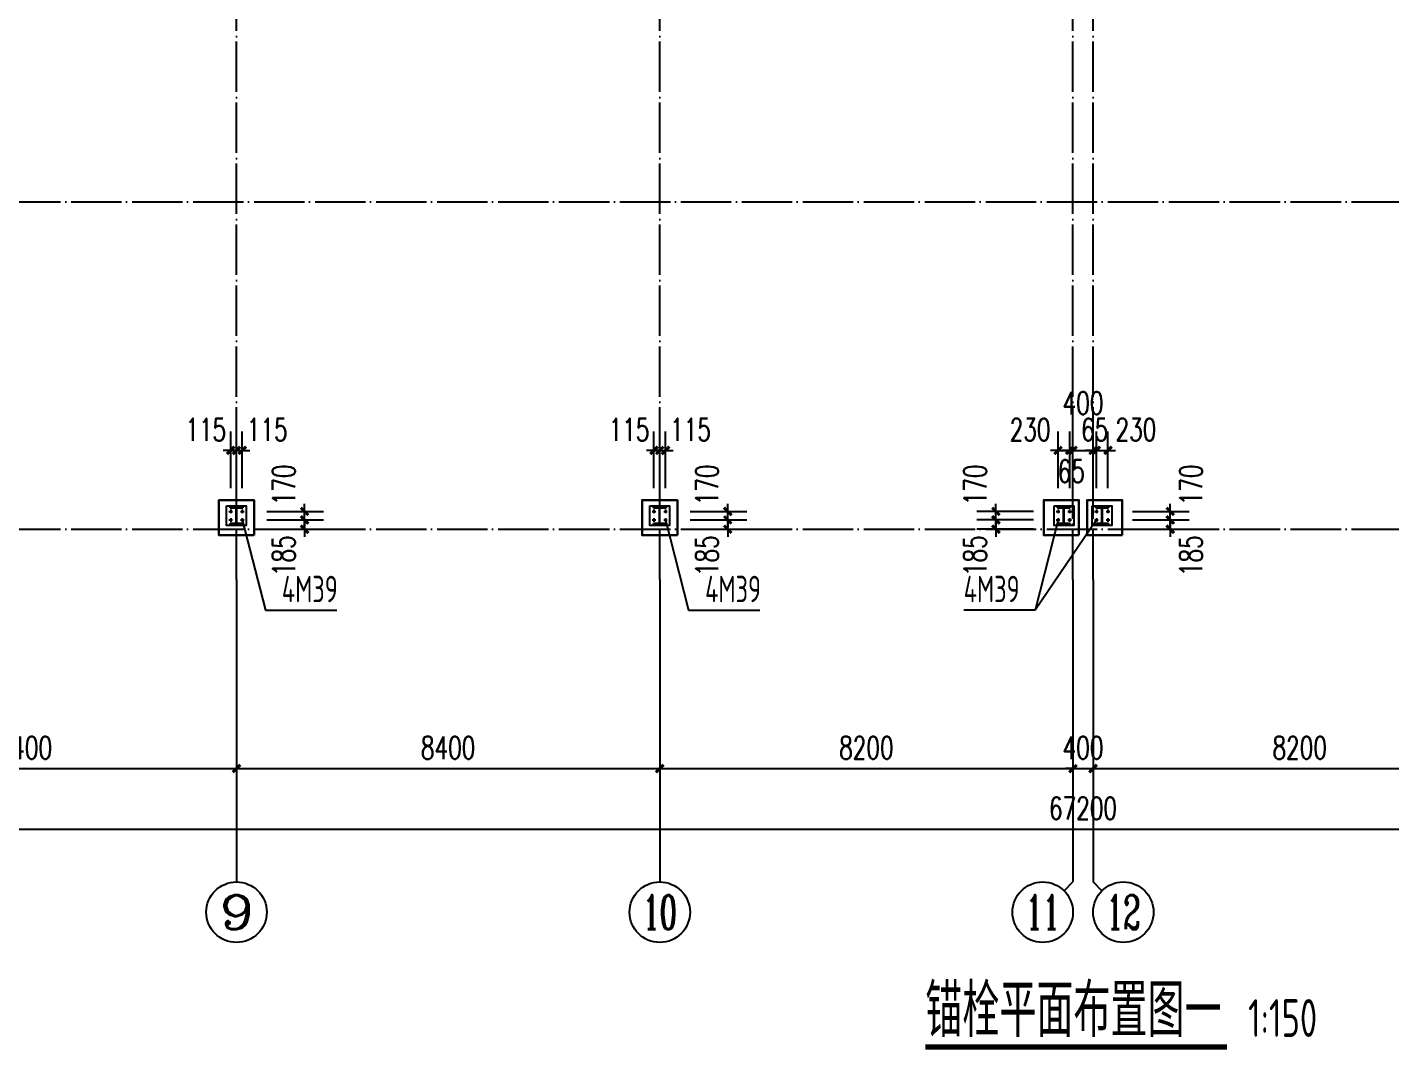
# Model space of a CAD drawing. Extents: x 712773 to 1022356, y -298958 to 209542.
# Drawn here: x 762770 to 789830, y -30546 to -10254 of the extents above; entities that cross this region are included whole.
import ezdxf
from ezdxf.enums import TextEntityAlignment as Align

# ---------------------------------------------------------------- set-up
doc = ezdxf.new("R2010")
doc.units = 0
doc.header["$LTSCALE"] = 500
doc.header["$MEASUREMENT"] = 0
doc.linetypes.add('DOTE', pattern=[2.42, 2, -0.2, 0.02, -0.2])
doc.layers.get('0').update_dxf_attribs({"linetype": 'CONTINUOUS'})
doc.layers.get('DEFPOINTS').update_dxf_attribs({"linetype": 'CONTINUOUS'})
doc.layers.add('0S-柱-线', color=50, linetype='CONTINUOUS', lineweight=30)
doc.layers.add('10', color=7, linetype='CONTINUOUS', lineweight=18)
for name, color, linetype in [('AXIS', 3, 'CONTINUOUS'), ('AXIS_TEXT', 7, 'CONTINUOUS'), ('DIM_LEAD', 3, 'CONTINUOUS'), ('DIM_SYMB', 3, 'CONTINUOUS'), ('DOTE', 1, 'DOTE'), ('PUB_DIM', 3, 'CONTINUOUS'), ('PUB_TEXT', 7, 'CONTINUOUS'), ('梁柱', 4, 'CONTINUOUS')]:
    doc.layers.add(name, color=color, linetype=linetype)
doc.styles.add('_TCH_AXIS', font='COMPLEX', dxfattribs={"bigfont": 'GBCBIG'})
doc.styles.add('_TCH_DIM_T3', font='SIMPLEX', dxfattribs={"width": 0.705882, "bigfont": 'GBCBIG'})
doc.styles.add('COMPLEX', font='COMPLEX')
doc.styles.add('TSSD_Rein', font='tssdeng.shx', dxfattribs={"width": 0.7, "bigfont": 'hztxt.shx'})
doc.dimstyles.new('_TCH_ARCH&&150', dxfattribs={"dimtxt": 446.25, "dimasz": 150, "dimexe": 375, "dimexo": 450, "dimgap": 189.375, "dimtad": 1, "dimdec": 0, "dimzin": 0, "dimdsep": 46, "dimtxsty": '_TCH_DIM_T3', "dimblk": 'ARCHTICK', "dimcen": 0.09, "dimclrt": 7, "dimazin": 2, "dimtfac": 1, "dimtdec": 0, "dimtix": 1, "dimtmove": 2, "dimatfit": 3, "dimfxl": 0, "dimtolj": 1, "dimtzin": 0, "dimarcsym": 0})

# ---------------------------------------------------------------- blocks, each defined once
blk = doc.blocks.new('esrghhbgsehbgrth')
for p, q in [((751999, -20408), (752069, -20408)), ((752034, -20373), (752034, -20443)), ((752034, -20543), (752034, -20613)), ((752229, -20408), (752299, -20408)), ((752264, -20373), (752264, -20443)), ((752264, -20543), (752264, -20613)), ((751999, -20578), (752069, -20578)), ((752229, -20578), (752299, -20578))]:
    blk.add_line(p, q)
blk.add_lwpolyline([(751954, -20298), (752344, -20298), (752344, -20688), (751954, -20688)], close=True)
at = {"layer": '10', "color": 1}
for centre in [(752034, -20408), (752264, -20408), (752034, -20578), (752264, -20578)]:
    blk.add_circle(centre, 13, dxfattribs=at)
at = {"layer": '梁柱'}
for p, q in [((752024, -20323), (752274, -20323)), ((752024, -20337), (752024, -20323)), ((752024, -20337), (752274, -20337)), ((752145, -20649), (752145, -20337)), ((752154, -20649), (752154, -20337)), ((752274, -20323), (752274, -20337)), ((752274, -20649), (752024, -20649)), ((752024, -20663), (752024, -20649)), ((752274, -20663), (752024, -20663)), ((752274, -20649), (752274, -20663))]:
    blk.add_line(p, q, dxfattribs=at)
blk = doc.blocks.new('_ArchTick')
at = {"color": 0, "linetype": 'ByBlock', "const_width": 0.4}
blk.add_lwpolyline([(-0.5, -0.5), (0.5, 0.5)], dxfattribs=at)
blk = doc.blocks.new('*D289')
at = {"layer": 'AXIS', "color": 0, "lineweight": -2, "transparency": 16777216}
for p, q in [((750123, -21667), (750123, -26542)), ((817323, -21667), (817323, -26542)), ((750123, -26167), (817323, -26167))]:
    blk.add_line(p, q, dxfattribs=at)
at = {"layer": 'DEFPOINTS', "color": 0, "transparency": 16777216}
for p in [(750123, -21217), (817323, -21217), (817323, -26167)]:
    blk.add_point(p, dxfattribs=at)
at = {"layer": 'AXIS', "color": 0, "lineweight": -2, "transparency": 16777216, "xscale": 150, "yscale": 150, "zscale": 150, "rotation": 180}
blk.add_blockref('_ArchTick', (750123, -26167), dxfattribs=at)
at = {"layer": 'AXIS', "color": 0, "lineweight": -2, "transparency": 16777216, "xscale": 150, "yscale": 150, "zscale": 150}
blk.add_blockref('_ArchTick', (817323, -26167), dxfattribs=at)
at = {"layer": 'AXIS', "color": 7, "transparency": 16777216, "insert": (783723, -25754), "char_height": 446.2, "attachment_point": 5, "style": '_TCH_DIM_T3'}
blk.add_mtext('\\A1;67200', dxfattribs=at)
blk = doc.blocks.new('*D291')
at = {"layer": 'AXIS', "color": 0, "lineweight": -2, "transparency": 16777216}
for p, q in [((758523, -21667), (758523, -25342)), ((766923, -21667), (766923, -25342)), ((758523, -24967), (766923, -24967))]:
    blk.add_line(p, q, dxfattribs=at)
at = {"layer": 'DEFPOINTS', "color": 0, "transparency": 16777216}
for p in [(758523, -21217), (766923, -21217), (766923, -24967)]:
    blk.add_point(p, dxfattribs=at)
at = {"layer": 'AXIS', "color": 0, "lineweight": -2, "transparency": 16777216, "xscale": 150, "yscale": 150, "zscale": 150, "rotation": 180}
blk.add_blockref('_ArchTick', (758523, -24967), dxfattribs=at)
at = {"layer": 'AXIS', "color": 0, "lineweight": -2, "transparency": 16777216, "xscale": 150, "yscale": 150, "zscale": 150}
blk.add_blockref('_ArchTick', (766923, -24967), dxfattribs=at)
at = {"layer": 'AXIS', "color": 7, "transparency": 16777216, "insert": (762723, -24554), "char_height": 446.2, "attachment_point": 5, "style": '_TCH_DIM_T3'}
blk.add_mtext('\\A1;8400', dxfattribs=at)
blk = doc.blocks.new('*D292')
at = {"layer": 'AXIS', "color": 0, "lineweight": -2, "transparency": 16777216}
for p, q in [((766923, -21667), (766923, -25342)), ((775323, -21667), (775323, -25342)), ((766923, -24967), (775323, -24967))]:
    blk.add_line(p, q, dxfattribs=at)
at = {"layer": 'DEFPOINTS', "color": 0, "transparency": 16777216}
for p in [(766923, -21217), (775323, -21217), (775323, -24967)]:
    blk.add_point(p, dxfattribs=at)
at = {"layer": 'AXIS', "color": 0, "lineweight": -2, "transparency": 16777216, "xscale": 150, "yscale": 150, "zscale": 150, "rotation": 180}
blk.add_blockref('_ArchTick', (766923, -24967), dxfattribs=at)
at = {"layer": 'AXIS', "color": 0, "lineweight": -2, "transparency": 16777216, "xscale": 150, "yscale": 150, "zscale": 150}
blk.add_blockref('_ArchTick', (775323, -24967), dxfattribs=at)
at = {"layer": 'AXIS', "color": 7, "transparency": 16777216, "insert": (771123, -24554), "char_height": 446.2, "attachment_point": 5, "style": '_TCH_DIM_T3'}
blk.add_mtext('\\A1;8400', dxfattribs=at)
blk = doc.blocks.new('*D293')
at = {"layer": 'AXIS', "color": 0, "lineweight": -2, "transparency": 16777216}
for p, q in [((775323, -21667), (775323, -25342)), ((783523, -21667), (783523, -25342)), ((775323, -24967), (783523, -24967))]:
    blk.add_line(p, q, dxfattribs=at)
at = {"layer": 'DEFPOINTS', "color": 0, "transparency": 16777216}
for p in [(775323, -21217), (783523, -21217), (783523, -24967)]:
    blk.add_point(p, dxfattribs=at)
at = {"layer": 'AXIS', "color": 0, "lineweight": -2, "transparency": 16777216, "xscale": 150, "yscale": 150, "zscale": 150, "rotation": 180}
blk.add_blockref('_ArchTick', (775323, -24967), dxfattribs=at)
at = {"layer": 'AXIS', "color": 0, "lineweight": -2, "transparency": 16777216, "xscale": 150, "yscale": 150, "zscale": 150}
blk.add_blockref('_ArchTick', (783523, -24967), dxfattribs=at)
at = {"layer": 'AXIS', "color": 7, "transparency": 16777216, "insert": (779423, -24554), "char_height": 446.2, "attachment_point": 5, "style": '_TCH_DIM_T3'}
blk.add_mtext('\\A1;8200', dxfattribs=at)
blk = doc.blocks.new('*D294')
at = {"layer": 'AXIS', "color": 0, "lineweight": -2, "transparency": 16777216}
for p, q in [((783523, -21667), (783523, -25342)), ((783923, -21667), (783923, -25342)), ((783523, -24967), (783373, -24967)), ((783523, -24967), (783923, -24967)), ((783923, -24967), (784073, -24967))]:
    blk.add_line(p, q, dxfattribs=at)
at = {"layer": 'DEFPOINTS', "color": 0, "transparency": 16777216}
for p in [(783523, -21217), (783923, -21217), (783923, -24967)]:
    blk.add_point(p, dxfattribs=at)
at = {"layer": 'AXIS', "color": 0, "lineweight": -2, "transparency": 16777216, "xscale": 150, "yscale": 150, "zscale": 150}
blk.add_blockref('_ArchTick', (783523, -24967), dxfattribs=at)
at = {"layer": 'AXIS', "color": 0, "lineweight": -2, "transparency": 16777216, "xscale": 150, "yscale": 150, "zscale": 150, "rotation": 180}
blk.add_blockref('_ArchTick', (783923, -24967), dxfattribs=at)
at = {"layer": 'AXIS', "color": 7, "transparency": 16777216, "insert": (783723, -24554), "char_height": 446.2, "attachment_point": 5, "style": '_TCH_DIM_T3'}
blk.add_mtext('\\A1;400', dxfattribs=at)
blk = doc.blocks.new('*D295')
at = {"layer": 'AXIS', "color": 0, "lineweight": -2, "transparency": 16777216}
for p, q in [((783923, -21667), (783923, -25342)), ((792123, -21667), (792123, -25342)), ((783923, -24967), (792123, -24967))]:
    blk.add_line(p, q, dxfattribs=at)
at = {"layer": 'DEFPOINTS', "color": 0, "transparency": 16777216}
for p in [(783923, -21217), (792123, -21217), (792123, -24967)]:
    blk.add_point(p, dxfattribs=at)
at = {"layer": 'AXIS', "color": 0, "lineweight": -2, "transparency": 16777216, "xscale": 150, "yscale": 150, "zscale": 150, "rotation": 180}
blk.add_blockref('_ArchTick', (783923, -24967), dxfattribs=at)
at = {"layer": 'AXIS', "color": 0, "lineweight": -2, "transparency": 16777216, "xscale": 150, "yscale": 150, "zscale": 150}
blk.add_blockref('_ArchTick', (792123, -24967), dxfattribs=at)
at = {"layer": 'AXIS', "color": 7, "transparency": 16777216, "insert": (788023, -24554), "char_height": 446.2, "attachment_point": 5, "style": '_TCH_DIM_T3'}
blk.add_mtext('\\A1;8200', dxfattribs=at)
blk = doc.blocks.new('*D334')
at = {"layer": 'DEFPOINTS', "color": 0, "transparency": 16777216}
for p in [(767073, -19862), (768273, -19862), (767073, -20032)]:
    blk.add_point(p, dxfattribs=at)
at = {"layer": 'PUB_DIM', "color": 0, "lineweight": -2, "transparency": 16777216}
for p, q in [((768273, -19862), (768273, -19712)), ((767523, -19862), (768648, -19862)), ((768273, -20032), (768273, -19862)), ((767523, -20032), (768648, -20032)), ((768273, -20032), (768273, -20182))]:
    blk.add_line(p, q, dxfattribs=at)
at = {"layer": 'PUB_DIM', "color": 0, "lineweight": -2, "transparency": 16777216, "xscale": 150, "yscale": 150, "zscale": 150}
for p, rotation in [((768273, -19862), 270), ((768273, -20032), 90)]:
    blk.add_blockref('_ArchTick', p, dxfattribs=dict(at, rotation=rotation))
at = {"layer": 'PUB_DIM', "color": 7, "transparency": 16777216, "insert": (767861, -19337), "char_height": 446.2, "attachment_point": 5, "rotation": 90, "style": '_TCH_DIM_T3'}
blk.add_mtext('\\A1;170', dxfattribs=at)
blk = doc.blocks.new('*D335')
at = {"layer": 'DEFPOINTS', "color": 0, "transparency": 16777216}
for p in [(767073, -20032), (767073, -20217), (768273, -20032)]:
    blk.add_point(p, dxfattribs=at)
at = {"layer": 'PUB_DIM', "color": 0, "lineweight": -2, "transparency": 16777216}
for p, q in [((768273, -20032), (768273, -19882)), ((767523, -20032), (768648, -20032)), ((767523, -20217), (768648, -20217)), ((768273, -20217), (768273, -20032)), ((768273, -20217), (768273, -20367))]:
    blk.add_line(p, q, dxfattribs=at)
at = {"layer": 'PUB_DIM', "color": 0, "lineweight": -2, "transparency": 16777216, "xscale": 150, "yscale": 150, "zscale": 150}
for p, rotation in [((768273, -20032), 270), ((768273, -20217), 90)]:
    blk.add_blockref('_ArchTick', p, dxfattribs=dict(at, rotation=rotation))
at = {"layer": 'PUB_DIM', "color": 7, "transparency": 16777216, "insert": (767861, -20742), "char_height": 446.2, "attachment_point": 5, "rotation": 90, "style": '_TCH_DIM_T3'}
blk.add_mtext('\\A1;185', dxfattribs=at)
blk = doc.blocks.new('*D336')
at = {"layer": 'DEFPOINTS', "color": 0, "transparency": 16777216}
for p in [(775473, -19862), (776673, -19862), (775473, -20032)]:
    blk.add_point(p, dxfattribs=at)
at = {"layer": 'PUB_DIM', "color": 0, "lineweight": -2, "transparency": 16777216}
for p, q in [((776673, -19862), (776673, -19712)), ((775923, -19862), (777048, -19862)), ((776673, -20032), (776673, -19862)), ((775923, -20032), (777048, -20032)), ((776673, -20032), (776673, -20182))]:
    blk.add_line(p, q, dxfattribs=at)
at = {"layer": 'PUB_DIM', "color": 0, "lineweight": -2, "transparency": 16777216, "xscale": 150, "yscale": 150, "zscale": 150}
for p, rotation in [((776673, -19862), 270), ((776673, -20032), 90)]:
    blk.add_blockref('_ArchTick', p, dxfattribs=dict(at, rotation=rotation))
at = {"layer": 'PUB_DIM', "color": 7, "transparency": 16777216, "insert": (776261, -19337), "char_height": 446.2, "attachment_point": 5, "rotation": 90, "style": '_TCH_DIM_T3'}
blk.add_mtext('\\A1;170', dxfattribs=at)
blk = doc.blocks.new('*D337')
at = {"layer": 'DEFPOINTS', "color": 0, "transparency": 16777216}
for p in [(775473, -20032), (775473, -20217), (776673, -20032)]:
    blk.add_point(p, dxfattribs=at)
at = {"layer": 'PUB_DIM', "color": 0, "lineweight": -2, "transparency": 16777216}
for p, q in [((776673, -20032), (776673, -19882)), ((775923, -20032), (777048, -20032)), ((775923, -20217), (777048, -20217)), ((776673, -20217), (776673, -20032)), ((776673, -20217), (776673, -20367))]:
    blk.add_line(p, q, dxfattribs=at)
at = {"layer": 'PUB_DIM', "color": 0, "lineweight": -2, "transparency": 16777216, "xscale": 150, "yscale": 150, "zscale": 150}
for p, rotation in [((776673, -20032), 270), ((776673, -20217), 90)]:
    blk.add_blockref('_ArchTick', p, dxfattribs=dict(at, rotation=rotation))
at = {"layer": 'PUB_DIM', "color": 7, "transparency": 16777216, "insert": (776261, -20742), "char_height": 446.2, "attachment_point": 5, "rotation": 90, "style": '_TCH_DIM_T3'}
blk.add_mtext('\\A1;185', dxfattribs=at)
blk = doc.blocks.new('*D340')
at = {"layer": 'DEFPOINTS', "color": 0, "transparency": 16777216}
for p in [(766923, -18652), (766808, -19852), (766923, -19852)]:
    blk.add_point(p, dxfattribs=at)
at = {"layer": 'PUB_DIM', "color": 0, "lineweight": -2, "transparency": 16777216}
for p, q in [((766808, -19402), (766808, -18277)), ((766923, -19402), (766923, -18277)), ((766808, -18652), (766658, -18652)), ((766808, -18652), (766923, -18652)), ((766923, -18652), (767073, -18652))]:
    blk.add_line(p, q, dxfattribs=at)
at = {"layer": 'PUB_DIM', "color": 0, "lineweight": -2, "transparency": 16777216, "xscale": 150, "yscale": 150, "zscale": 150}
blk.add_blockref('_ArchTick', (766808, -18652), dxfattribs=at)
at = {"layer": 'PUB_DIM', "color": 0, "lineweight": -2, "transparency": 16777216, "xscale": 150, "yscale": 150, "zscale": 150, "rotation": 180}
blk.add_blockref('_ArchTick', (766923, -18652), dxfattribs=at)
at = {"layer": 'PUB_DIM', "color": 7, "transparency": 16777216, "insert": (766313, -18239), "char_height": 446.2, "attachment_point": 5, "style": '_TCH_DIM_T3'}
blk.add_mtext('\\A1;115', dxfattribs=at)
blk = doc.blocks.new('*D341')
at = {"layer": 'DEFPOINTS', "color": 0, "transparency": 16777216}
for p in [(767038, -18652), (766923, -19852), (767038, -19852)]:
    blk.add_point(p, dxfattribs=at)
at = {"layer": 'PUB_DIM', "color": 0, "lineweight": -2, "transparency": 16777216}
for p, q in [((766923, -19402), (766923, -18277)), ((767038, -19402), (767038, -18277)), ((766923, -18652), (766773, -18652)), ((766923, -18652), (767038, -18652)), ((767038, -18652), (767188, -18652))]:
    blk.add_line(p, q, dxfattribs=at)
at = {"layer": 'PUB_DIM', "color": 0, "lineweight": -2, "transparency": 16777216, "xscale": 150, "yscale": 150, "zscale": 150}
blk.add_blockref('_ArchTick', (766923, -18652), dxfattribs=at)
at = {"layer": 'PUB_DIM', "color": 0, "lineweight": -2, "transparency": 16777216, "xscale": 150, "yscale": 150, "zscale": 150, "rotation": 180}
blk.add_blockref('_ArchTick', (767038, -18652), dxfattribs=at)
at = {"layer": 'PUB_DIM', "color": 7, "transparency": 16777216, "insert": (767533, -18239), "char_height": 446.2, "attachment_point": 5, "style": '_TCH_DIM_T3'}
blk.add_mtext('\\A1;115', dxfattribs=at)
blk = doc.blocks.new('*D342')
at = {"layer": 'DEFPOINTS', "color": 0, "transparency": 16777216}
for p in [(775323, -18652), (775208, -19852), (775323, -19852)]:
    blk.add_point(p, dxfattribs=at)
at = {"layer": 'PUB_DIM', "color": 0, "lineweight": -2, "transparency": 16777216}
for p, q in [((775208, -19402), (775208, -18277)), ((775323, -19402), (775323, -18277)), ((775208, -18652), (775058, -18652)), ((775208, -18652), (775323, -18652)), ((775323, -18652), (775473, -18652))]:
    blk.add_line(p, q, dxfattribs=at)
at = {"layer": 'PUB_DIM', "color": 0, "lineweight": -2, "transparency": 16777216, "xscale": 150, "yscale": 150, "zscale": 150}
blk.add_blockref('_ArchTick', (775208, -18652), dxfattribs=at)
at = {"layer": 'PUB_DIM', "color": 0, "lineweight": -2, "transparency": 16777216, "xscale": 150, "yscale": 150, "zscale": 150, "rotation": 180}
blk.add_blockref('_ArchTick', (775323, -18652), dxfattribs=at)
at = {"layer": 'PUB_DIM', "color": 7, "transparency": 16777216, "insert": (774713, -18239), "char_height": 446.2, "attachment_point": 5, "style": '_TCH_DIM_T3'}
blk.add_mtext('\\A1;115', dxfattribs=at)
blk = doc.blocks.new('*D343')
at = {"layer": 'DEFPOINTS', "color": 0, "transparency": 16777216}
for p in [(775438, -18652), (775323, -19852), (775438, -19852)]:
    blk.add_point(p, dxfattribs=at)
at = {"layer": 'PUB_DIM', "color": 0, "lineweight": -2, "transparency": 16777216}
for p, q in [((775323, -19402), (775323, -18277)), ((775438, -19402), (775438, -18277)), ((775323, -18652), (775173, -18652)), ((775323, -18652), (775438, -18652)), ((775438, -18652), (775588, -18652))]:
    blk.add_line(p, q, dxfattribs=at)
at = {"layer": 'PUB_DIM', "color": 0, "lineweight": -2, "transparency": 16777216, "xscale": 150, "yscale": 150, "zscale": 150}
blk.add_blockref('_ArchTick', (775323, -18652), dxfattribs=at)
at = {"layer": 'PUB_DIM', "color": 0, "lineweight": -2, "transparency": 16777216, "xscale": 150, "yscale": 150, "zscale": 150, "rotation": 180}
blk.add_blockref('_ArchTick', (775438, -18652), dxfattribs=at)
at = {"layer": 'PUB_DIM', "color": 7, "transparency": 16777216, "insert": (775933, -18239), "char_height": 446.2, "attachment_point": 5, "style": '_TCH_DIM_T3'}
blk.add_mtext('\\A1;115', dxfattribs=at)
blk = doc.blocks.new('*D344')
at = {"layer": 'DEFPOINTS', "color": 0, "transparency": 16777216}
for p in [(781993, -19862), (783193, -19862), (783193, -20032)]:
    blk.add_point(p, dxfattribs=at)
at = {"layer": 'PUB_DIM', "color": 0, "lineweight": -2, "transparency": 16777216}
for p, q in [((781993, -19862), (781993, -19712)), ((782743, -19862), (781618, -19862)), ((781993, -20032), (781993, -19862)), ((782743, -20032), (781618, -20032)), ((781993, -20032), (781993, -20182))]:
    blk.add_line(p, q, dxfattribs=at)
at = {"layer": 'PUB_DIM', "color": 0, "lineweight": -2, "transparency": 16777216, "xscale": 150, "yscale": 150, "zscale": 150}
for p, rotation in [((781993, -19862), 270), ((781993, -20032), 90)]:
    blk.add_blockref('_ArchTick', p, dxfattribs=dict(at, rotation=rotation))
at = {"layer": 'PUB_DIM', "color": 7, "transparency": 16777216, "insert": (781581, -19337), "char_height": 446.2, "attachment_point": 5, "rotation": 90, "style": '_TCH_DIM_T3'}
blk.add_mtext('\\A1;170', dxfattribs=at)
blk = doc.blocks.new('*D345')
at = {"layer": 'DEFPOINTS', "color": 0, "transparency": 16777216}
for p in [(781993, -20032), (783193, -20032), (783193, -20217)]:
    blk.add_point(p, dxfattribs=at)
at = {"layer": 'PUB_DIM', "color": 0, "lineweight": -2, "transparency": 16777216}
for p, q in [((781993, -20032), (781993, -19882)), ((782743, -20032), (781618, -20032)), ((782743, -20217), (781618, -20217)), ((781993, -20217), (781993, -20032)), ((781993, -20217), (781993, -20367))]:
    blk.add_line(p, q, dxfattribs=at)
at = {"layer": 'PUB_DIM', "color": 0, "lineweight": -2, "transparency": 16777216, "xscale": 150, "yscale": 150, "zscale": 150}
for p, rotation in [((781993, -20032), 270), ((781993, -20217), 90)]:
    blk.add_blockref('_ArchTick', p, dxfattribs=dict(at, rotation=rotation))
at = {"layer": 'PUB_DIM', "color": 7, "transparency": 16777216, "insert": (781581, -20742), "char_height": 446.2, "attachment_point": 5, "rotation": 90, "style": '_TCH_DIM_T3'}
blk.add_mtext('\\A1;185', dxfattribs=at)
blk = doc.blocks.new('*D346')
at = {"layer": 'DEFPOINTS', "color": 0, "transparency": 16777216}
for p in [(784218, -18652), (783988, -19852), (784218, -19852)]:
    blk.add_point(p, dxfattribs=at)
at = {"layer": 'PUB_DIM', "color": 0, "lineweight": -2, "transparency": 16777216}
for p, q in [((783988, -19402), (783988, -18277)), ((784218, -19402), (784218, -18277)), ((783988, -18652), (783838, -18652)), ((783988, -18652), (784218, -18652)), ((784218, -18652), (784368, -18652))]:
    blk.add_line(p, q, dxfattribs=at)
at = {"layer": 'PUB_DIM', "color": 0, "lineweight": -2, "transparency": 16777216, "xscale": 150, "yscale": 150, "zscale": 150}
blk.add_blockref('_ArchTick', (783988, -18652), dxfattribs=at)
at = {"layer": 'PUB_DIM', "color": 0, "lineweight": -2, "transparency": 16777216, "xscale": 150, "yscale": 150, "zscale": 150, "rotation": 180}
blk.add_blockref('_ArchTick', (784218, -18652), dxfattribs=at)
at = {"layer": 'PUB_DIM', "color": 7, "transparency": 16777216, "insert": (784773, -18239), "char_height": 446.2, "attachment_point": 5, "style": '_TCH_DIM_T3'}
blk.add_mtext('\\A1;230', dxfattribs=at)
blk = doc.blocks.new('*D347')
at = {"layer": 'DEFPOINTS', "color": 0, "transparency": 16777216}
for p in [(783988, -18652), (783923, -19852), (783988, -19852)]:
    blk.add_point(p, dxfattribs=at)
at = {"layer": 'PUB_DIM', "color": 0, "lineweight": -2, "transparency": 16777216}
for p, q in [((783923, -19402), (783923, -18277)), ((783988, -19402), (783988, -18277)), ((783923, -18652), (783773, -18652)), ((783923, -18652), (783988, -18652)), ((783988, -18652), (784138, -18652))]:
    blk.add_line(p, q, dxfattribs=at)
at = {"layer": 'PUB_DIM', "color": 0, "lineweight": -2, "transparency": 16777216, "xscale": 150, "yscale": 150, "zscale": 150}
blk.add_blockref('_ArchTick', (783923, -18652), dxfattribs=at)
at = {"layer": 'PUB_DIM', "color": 0, "lineweight": -2, "transparency": 16777216, "xscale": 150, "yscale": 150, "zscale": 150, "rotation": 180}
blk.add_blockref('_ArchTick', (783988, -18652), dxfattribs=at)
at = {"layer": 'PUB_DIM', "color": 7, "transparency": 16777216, "insert": (783956, -18239), "char_height": 446.2, "attachment_point": 5, "style": '_TCH_DIM_T3'}
blk.add_mtext('\\A1;65', dxfattribs=at)
blk = doc.blocks.new('*D348')
at = {"layer": 'DEFPOINTS', "color": 0, "transparency": 16777216}
for p in [(783923, -18652), (783523, -19852), (783923, -19852)]:
    blk.add_point(p, dxfattribs=at)
at = {"layer": 'PUB_DIM', "color": 0, "lineweight": -2, "transparency": 16777216}
for p, q in [((783523, -19402), (783523, -18277)), ((783923, -19402), (783923, -18277)), ((783523, -18652), (783923, -18652))]:
    blk.add_line(p, q, dxfattribs=at)
at = {"layer": 'PUB_DIM', "color": 0, "lineweight": -2, "transparency": 16777216, "xscale": 150, "yscale": 150, "zscale": 150, "rotation": 180}
blk.add_blockref('_ArchTick', (783523, -18652), dxfattribs=at)
at = {"layer": 'PUB_DIM', "color": 0, "lineweight": -2, "transparency": 16777216, "xscale": 150, "yscale": 150, "zscale": 150}
blk.add_blockref('_ArchTick', (783923, -18652), dxfattribs=at)
at = {"layer": 'PUB_DIM', "color": 7, "transparency": 16777216, "insert": (783723, -17714), "char_height": 446.2, "attachment_point": 5, "style": '_TCH_DIM_T3'}
blk.add_mtext('\\A1;400', dxfattribs=at)
blk = doc.blocks.new('*D349')
at = {"layer": 'DEFPOINTS', "color": 0, "transparency": 16777216}
for p in [(783523, -18652), (783458, -19852), (783523, -19852)]:
    blk.add_point(p, dxfattribs=at)
at = {"layer": 'PUB_DIM', "color": 0, "lineweight": -2, "transparency": 16777216}
for p, q in [((783458, -19402), (783458, -18277)), ((783523, -19402), (783523, -18277)), ((783458, -18652), (783308, -18652)), ((783458, -18652), (783523, -18652)), ((783523, -18652), (783673, -18652))]:
    blk.add_line(p, q, dxfattribs=at)
at = {"layer": 'PUB_DIM', "color": 0, "lineweight": -2, "transparency": 16777216, "xscale": 150, "yscale": 150, "zscale": 150}
blk.add_blockref('_ArchTick', (783458, -18652), dxfattribs=at)
at = {"layer": 'PUB_DIM', "color": 0, "lineweight": -2, "transparency": 16777216, "xscale": 150, "yscale": 150, "zscale": 150, "rotation": 180}
blk.add_blockref('_ArchTick', (783523, -18652), dxfattribs=at)
at = {"layer": 'PUB_DIM', "color": 7, "transparency": 16777216, "insert": (783491, -19064), "char_height": 446.2, "attachment_point": 5, "style": '_TCH_DIM_T3'}
blk.add_mtext('\\A1;65', dxfattribs=at)
blk = doc.blocks.new('*D350')
at = {"layer": 'DEFPOINTS', "color": 0, "transparency": 16777216}
for p in [(783458, -18652), (783228, -19852), (783458, -19852)]:
    blk.add_point(p, dxfattribs=at)
at = {"layer": 'PUB_DIM', "color": 0, "lineweight": -2, "transparency": 16777216}
for p, q in [((783228, -19402), (783228, -18277)), ((783458, -19402), (783458, -18277)), ((783228, -18652), (783078, -18652)), ((783228, -18652), (783458, -18652)), ((783458, -18652), (783608, -18652))]:
    blk.add_line(p, q, dxfattribs=at)
at = {"layer": 'PUB_DIM', "color": 0, "lineweight": -2, "transparency": 16777216, "xscale": 150, "yscale": 150, "zscale": 150}
blk.add_blockref('_ArchTick', (783228, -18652), dxfattribs=at)
at = {"layer": 'PUB_DIM', "color": 0, "lineweight": -2, "transparency": 16777216, "xscale": 150, "yscale": 150, "zscale": 150, "rotation": 180}
blk.add_blockref('_ArchTick', (783458, -18652), dxfattribs=at)
at = {"layer": 'PUB_DIM', "color": 7, "transparency": 16777216, "insert": (782673, -18239), "char_height": 446.2, "attachment_point": 5, "style": '_TCH_DIM_T3'}
blk.add_mtext('\\A1;230', dxfattribs=at)
blk = doc.blocks.new('*D351')
at = {"layer": 'DEFPOINTS', "color": 0, "transparency": 16777216}
for p in [(784253, -19862), (785453, -19862), (784253, -20032)]:
    blk.add_point(p, dxfattribs=at)
at = {"layer": 'PUB_DIM', "color": 0, "lineweight": -2, "transparency": 16777216}
for p, q in [((785453, -19862), (785453, -19712)), ((784703, -19862), (785828, -19862)), ((785453, -20032), (785453, -19862)), ((784703, -20032), (785828, -20032)), ((785453, -20032), (785453, -20182))]:
    blk.add_line(p, q, dxfattribs=at)
at = {"layer": 'PUB_DIM', "color": 0, "lineweight": -2, "transparency": 16777216, "xscale": 150, "yscale": 150, "zscale": 150}
for p, rotation in [((785453, -19862), 270), ((785453, -20032), 90)]:
    blk.add_blockref('_ArchTick', p, dxfattribs=dict(at, rotation=rotation))
at = {"layer": 'PUB_DIM', "color": 7, "transparency": 16777216, "insert": (785866, -19337), "char_height": 446.2, "attachment_point": 5, "rotation": 90, "style": '_TCH_DIM_T3'}
blk.add_mtext('\\A1;170', dxfattribs=at)
blk = doc.blocks.new('*D352')
at = {"layer": 'DEFPOINTS', "color": 0, "transparency": 16777216}
for p in [(784253, -20032), (784253, -20217), (785453, -20032)]:
    blk.add_point(p, dxfattribs=at)
at = {"layer": 'PUB_DIM', "color": 0, "lineweight": -2, "transparency": 16777216}
for p, q in [((785453, -20032), (785453, -19882)), ((784703, -20032), (785828, -20032)), ((784703, -20217), (785828, -20217)), ((785453, -20217), (785453, -20032)), ((785453, -20217), (785453, -20367))]:
    blk.add_line(p, q, dxfattribs=at)
at = {"layer": 'PUB_DIM', "color": 0, "lineweight": -2, "transparency": 16777216, "xscale": 150, "yscale": 150, "zscale": 150}
for p, rotation in [((785453, -20032), 270), ((785453, -20217), 90)]:
    blk.add_blockref('_ArchTick', p, dxfattribs=dict(at, rotation=rotation))
at = {"layer": 'PUB_DIM', "color": 7, "transparency": 16777216, "insert": (785866, -20742), "char_height": 446.2, "attachment_point": 5, "rotation": 90, "style": '_TCH_DIM_T3'}
blk.add_mtext('\\A1;185', dxfattribs=at)
blk = doc.blocks.new('_AXISO')
blk.add_circle((0, 0), 0.5)
at = {"layer": 'AXIS_TEXT', "style": 'COMPLEX', "width": 1.302083}
blk.add_attdef('A', text='', height=0.56, dxfattribs=at).set_placement((-0.25, -0.28), (0.25, -0.28), align=Align.FIT)

msp = doc.modelspace()

# ---------------------------------------------------------------- linework, layer by layer
at = {"layer": '0S-柱-线'}
for points in [[(767273, -20336.8), (767273, -19636.8), (766573, -19636.8), (766573, -20336.8)], [(775673, -20336.8), (775673, -19636.8), (774973, -19636.8), (774973, -20336.8)], [(783643, -20336.8), (783643, -19636.8), (782943, -19636.8), (782943, -20336.8)], [(784503, -20336.8), (784503, -19636.8), (783803, -19636.8), (783803, -20336.8)]]:
    msp.add_lwpolyline(points, close=True, dxfattribs=at)
at = {"layer": 'AXIS'}
for p, q in [((766923, -21216.8), (766923, -27216.8)), ((775323, -21216.8), (775323, -27216.8)), ((783523, -21216.8), (783523, -27216.8)), ((783923, -21216.8), (783923, -27216.8)), ((783347.3, -27392.5), (783523, -27216.8)), ((784098.8, -27392.5), (783923, -27216.8))]:
    msp.add_line(p, q, dxfattribs=at)
at = {"layer": 'DIM_LEAD'}
for p, q in [((767038, -20031.8), (767495.8, -21822.7)), ((775438, -20031.8), (775895.8, -21822.7)), ((783228, -20031.8), (782770.2, -21822.7)), ((783988, -20031.8), (782770.2, -21822.7)), ((767495.8, -21822.7), (768911, -21822.7)), ((775895.8, -21822.7), (777311, -21822.7)), ((782770.2, -21822.7), (781355, -21822.7))]:
    msp.add_line(p, q, dxfattribs=at)
at = {"layer": 'DIM_SYMB', "const_width": 105}
msp.add_lwpolyline([(780592.8, -30493.7), (786578.6, -30493.7)], dxfattribs=at)
at = {"layer": 'DOTE'}
for p, q in [((766923, -21216.8), (766923, 19783.2)), ((775323, -21216.8), (775323, 19783.2)), ((783523, -21216.8), (783523, 19783.2)), ((783923, -21216.8), (783923, 19783.2)), ((749123, -13716.8), (818323, -13716.8)), ((749123, -20216.8), (818323, -20216.8))]:
    msp.add_line(p, q, dxfattribs=at)

# ---------------------------------------------------------------- block references
for p in [(14773.6, 546.2), (23173.6, 546.2), (31193.6, 546.2), (31953.6, 546.2)]:
    msp.add_blockref('esrghhbgsehbgrth', p)
at = {"layer": 'AXIS'}
ref = msp.add_blockref('_AXISO', (766923, -27816.8), dxfattribs=dict(at, xscale=1200, yscale=1200, zscale=1200))
ref.add_attrib('A', '9', dxfattribs={"layer": 'AXIS_TEXT', "height": 678.8, "style": '_TCH_AXIS', "width": 1.875}).set_placement((766583.6, -28156.2), (767262.4, -28156.2), align=Align.FIT)
ref = msp.add_blockref('_AXISO', (775323, -27816.8), dxfattribs=dict(at, xscale=1200, yscale=1200, zscale=1200))
ref.add_attrib('A', '10', dxfattribs={"layer": 'AXIS_TEXT', "height": 678.82, "style": '_TCH_AXIS', "width": 0.905172}).set_placement((774983.6, -28156.2), (775662.4, -28156.2), align=Align.FIT)
ref = msp.add_blockref('_AXISO', (782923, -27816.8), dxfattribs=dict(at, xscale=1200, yscale=1200, zscale=1200))
ref.add_attrib('A', '11', dxfattribs={"layer": 'AXIS_TEXT', "height": 678.82, "style": '_TCH_AXIS', "width": 1.09375}).set_placement((782583.6, -28156.2), (783262.4, -28156.2), align=Align.FIT)
ref = msp.add_blockref('_AXISO', (784523, -27816.8), dxfattribs=dict(at, xscale=1200, yscale=1200, zscale=1200))
ref.add_attrib('A', '12', dxfattribs={"layer": 'AXIS_TEXT', "height": 678.82, "style": '_TCH_AXIS', "width": 0.905172}).set_placement((784183.6, -28156.2), (784862.4, -28156.2), align=Align.FIT)

# ---------------------------------------------------------------- texts
at = {"layer": 'PUB_TEXT', "style": 'TSSD_Rein', "width": 0.7}
for s, height, p in [('4M39', 525, (767822.7, -21665.2)), ('4M39', 525, (776222.7, -21665.2)), ('4M39', 525, (781355, -21665.2)), ('锚栓平面布置图一', 1050, (780592.8, -30292)), ('1:150', 750, (786998.6, -30292))]:
    msp.add_text(s, height=height, dxfattribs=at).set_placement(p)

# ---------------------------------------------------------------- dimensions: what is measured, and where the dimension line sits
at = {"layer": 'AXIS'}
for p1, p2, distance, picture, middle in [((750123, -21216.8), (817323, -21216.8), -4950, '*D289', (783723, -25754.3)), ((758523, -21216.8), (766923, -21216.8), -3750, '*D291', (762723, -24554.3)), ((766923, -21216.8), (775323, -21216.8), -3750, '*D292', (771123, -24554.3)), ((775323, -21216.8), (783523, -21216.8), -3750, '*D293', (779423, -24554.3)), ((783523, -21216.8), (783923, -21216.8), -3750, '*D294', (783723, -24554.3)), ((783923, -21216.8), (792123, -21216.8), -3750, '*D295', (788023, -24554.3))]:
    dim = msp.add_aligned_dim(p1=p1, p2=p2, distance=distance, dimstyle='_TCH_ARCH&&150', dxfattribs=at)
    dim.commit()
    dim.dimension.update_dxf_attribs({"geometry": picture, "text_midpoint": middle})
at = {"layer": 'PUB_DIM'}
for base, p1, p2, angle, picture, middle in [((783923, -18651.8), (783523, -19851.8), (783923, -19851.8), 0, '*D348', (783723, -17714.3)), ((766923, -18651.8), (766808, -19851.8), (766923, -19851.8), 0, '*D340', (766313, -18239.3)), ((767038, -18651.8), (766923, -19851.8), (767038, -19851.8), 0, '*D341', (767533, -18239.3)), ((775323, -18651.8), (775208, -19851.8), (775323, -19851.8), 0, '*D342', (774713, -18239.3)), ((775438, -18651.8), (775323, -19851.8), (775438, -19851.8), 0, '*D343', (775933, -18239.3)), ((783458, -18651.8), (783228, -19851.8), (783458, -19851.8), 0, '*D350', (782673, -18239.3)), ((784218, -18651.8), (783988, -19851.8), (784218, -19851.8), 0, '*D346', (784773, -18239.3)), ((783523, -18651.8), (783458, -19851.8), (783523, -19851.8), 0, '*D349', (783490.5, -19064.3)), ((768273, -19861.8), (767073, -20031.8), (767073, -19861.8), 90, '*D334', (767860.5, -19336.8)), ((776673, -19861.8), (775473, -20031.8), (775473, -19861.8), 90, '*D336', (776260.5, -19336.8)), ((781993, -19861.8), (783193, -20031.8), (783193, -19861.8), 90, '*D344', (781580.5, -19336.8)), ((785453, -19861.8), (784253, -20031.8), (784253, -19861.8), 90, '*D351', (785865.5, -19336.8)), ((768273, -20031.8), (767073, -20216.8), (767073, -20031.8), 90, '*D335', (767860.5, -20741.8)), ((776673, -20031.8), (775473, -20216.8), (775473, -20031.8), 90, '*D337', (776260.5, -20741.8)), ((781993, -20031.8), (783193, -20216.8), (783193, -20031.8), 90, '*D345', (781580.5, -20741.8)), ((785453, -20031.8), (784253, -20216.8), (784253, -20031.8), 90, '*D352', (785865.5, -20741.8))]:
    dim = msp.add_linear_dim(base=base, p1=p1, p2=p2, angle=angle, dimstyle='_TCH_ARCH&&150', dxfattribs=at)
    dim.commit()
    dim.dimension.update_dxf_attribs({"geometry": picture, "text_midpoint": middle, "dimtype": 129})
dim = msp.add_aligned_dim(p1=(783923, -19851.8), p2=(783988, -19851.8), distance=1200, dimstyle='_TCH_ARCH&&150', dxfattribs=at)
dim.commit()
dim.dimension.update_dxf_attribs({"geometry": '*D347', "text_midpoint": (783955.5, -18239.3)})

doc.saveas('drawing.dxf')
